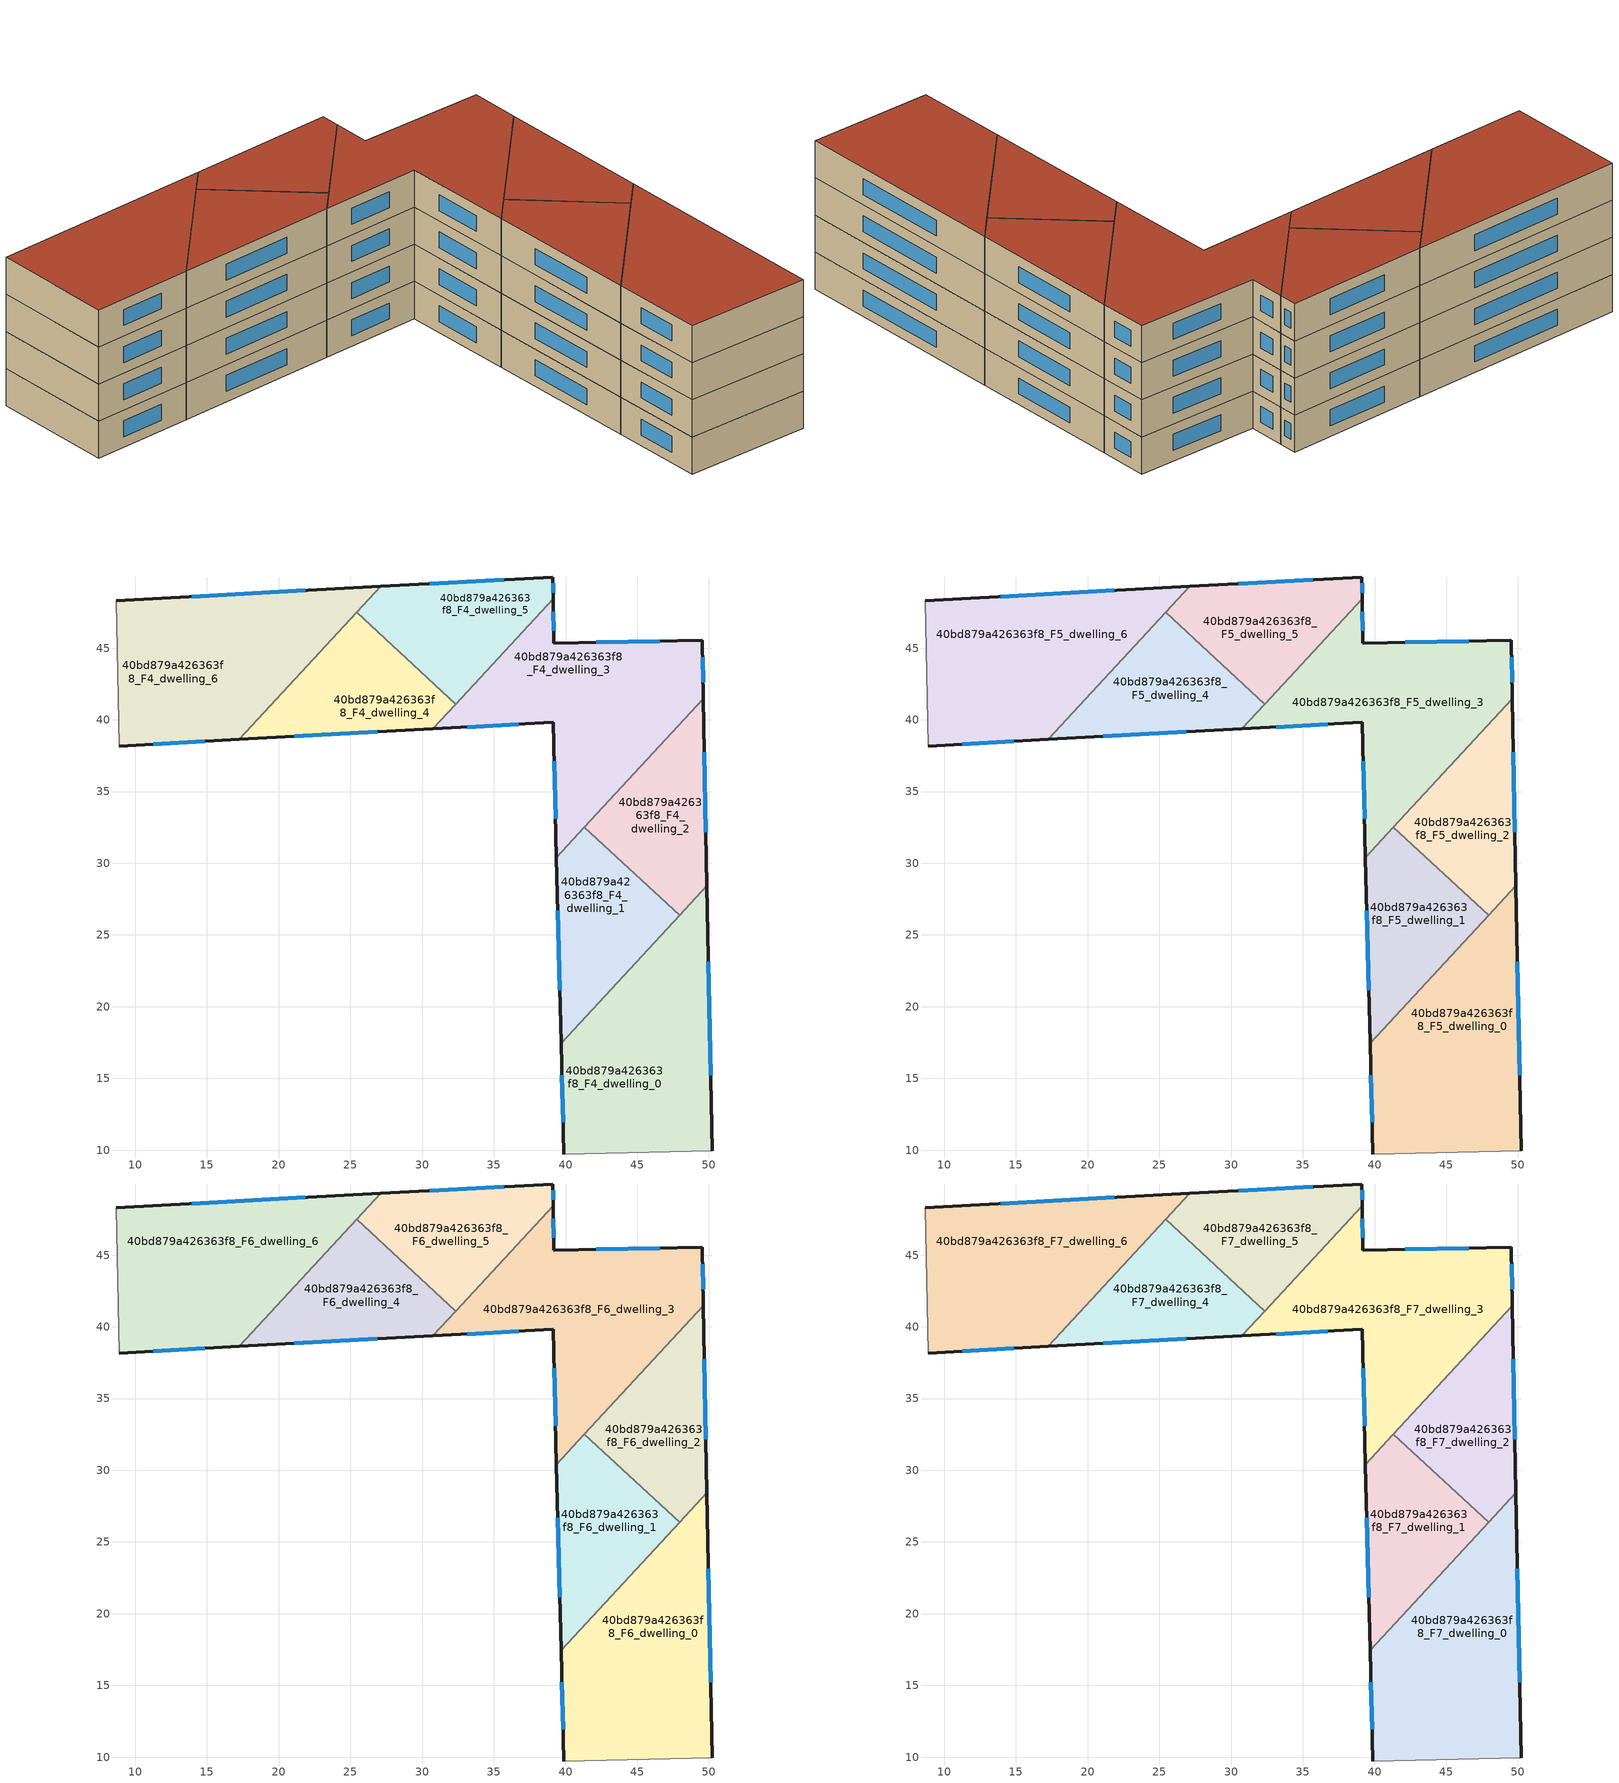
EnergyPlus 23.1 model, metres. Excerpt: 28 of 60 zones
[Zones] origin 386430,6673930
40bd879a426363f8_F4_dwelling_0
 floor to 40bd879a426363f8_F3_dwelling_0 (EU_floor_Construction): 50.15,13.27 50.22,9.95 39.88,9.73 39.69,17.44 42.44,20.41 z12
 floor to 40bd879a426363f8_F3_dwelling_1 (EU_floor_Construction): 49.86,28.43 50.15,13.27 42.44,20.41 z12
 wall outside (EU_wall_Construction): 50.22,9.95 49.86,28.43 / 39.69,17.44 39.88,9.73 z12:15
 wall adiabatic (EU_wall_Construction): 39.88,9.73 50.22,9.95 z12:15
 wall to 40bd879a426363f8_F4_dwelling_1 (EU_wall_Construction): 47.95,26.36 39.69,17.44 z12:15
 wall to 40bd879a426363f8_F4_dwelling_2 (EU_wall_Construction): 49.86,28.43 47.95,26.36 z12:15
 window (EU_Window_Construction): 50.12,15.23 49.96,23.15 / 39.74,15.24 39.82,11.93 z12.86:14.14
40bd879a426363f8_F4_dwelling_1
 floor adiabatic (EU_floor_Construction): 46.28,27.9 39.61,20.68 39.37,30.4 41.31,32.5 z12
 floor to 40bd879a426363f8_F3_dwelling_0 (EU_floor_Construction): 42.44,20.41 39.69,17.44 39.61,20.68 40.77,21.95 z12
 floor to 40bd879a426363f8_F3_dwelling_1 (EU_floor_Construction): 47.95,26.36 42.44,20.41 40.77,21.95 46.28,27.9 z12
 wall outside (EU_wall_Construction): 39.37,30.4 39.69,17.44 z12:15
 wall to 40bd879a426363f8_F4_dwelling_2 (EU_wall_Construction): 47.95,26.36 41.31,32.5 z12:15
 wall to 40bd879a426363f8_F4_dwelling_3 (EU_wall_Construction): 41.31,32.5 39.37,30.4 z12:15
 window (EU_Window_Construction): 39.46,26.69 39.6,21.14 z12.86:14.14
40bd879a426363f8_F4_dwelling_2
 floor to 40bd879a426363f8_F3_dwelling_1 (EU_floor_Construction): 49.8,31.7 49.86,28.43 47.95,26.36 46.28,27.9 z12
 floor adiabatic (EU_floor_Construction): 49.61,41.46 49.86,28.43 49.8,31.7 46.28,27.9 41.31,32.5 z12
 wall outside (EU_wall_Construction): 49.86,28.43 49.61,41.46 z12:15
 wall to 40bd879a426363f8_F4_dwelling_3 (EU_wall_Construction): 49.61,41.46 41.31,32.5 z12:15
 window (EU_Window_Construction): 49.79,32.15 49.68,37.74 z12.86:14.14
40bd879a426363f8_F4_dwelling_3
 floor to 40bd879a426363f8_F3_dwelling_3 (EU_floor_Construction): 49.53,45.54 49.61,41.46 43.67,35.04 40.19,38.26 46.88,45.49 z12
 floor to 40bd879a426363f8_F3_dwelling_5 (EU_floor_Construction): 46.88,45.49 39.2,37.19 39.13,39.82 38.84,39.8 34.7,43.63 39.14,48.43 39.18,45.34 z12
 floor adiabatic (EU_floor_Construction): 43.67,35.04 39.37,30.4 39.2,37.19 40.19,38.26 z12
 floor to 40bd879a426363f8_F3_dwelling_4 (EU_floor_Construction): 38.84,39.8 30.75,39.36 34.7,43.63 z12
 wall outside (EU_wall_Construction): 30.75,39.36 39.13,39.82 39.37,30.4 / 49.61,41.46 49.53,45.54 39.18,45.34 39.14,48.43 z12:15
 wall to 40bd879a426363f8_F4_dwelling_5 (EU_wall_Construction): 39.14,48.43 32.35,41.09 z12:15
 wall to 40bd879a426363f8_F4_dwelling_4 (EU_wall_Construction): 32.35,41.09 30.75,39.36 z12:15
 window (EU_Window_Construction): 39.2,37.13 39.3,33.09 / 33.15,39.49 36.74,39.69 / 39.17,46.23 39.15,47.55 / 46.57,45.49 42.14,45.4 / 49.58,42.63 49.55,44.38 z12.86:14.14
40bd879a426363f8_F4_dwelling_4
 floor to 40bd879a426363f8_F3_dwelling_4 (EU_floor_Construction): 32.35,41.09 30.75,39.36 20.59,38.81 27.15,45.9 z12
 floor to 40bd879a426363f8_F3_dwelling_6 (EU_floor_Construction): 21.48,39.78 20.59,38.81 17.24,38.63 19.77,41.36 z12
 floor adiabatic (EU_floor_Construction): 27.15,45.9 21.48,39.78 19.77,41.36 25.44,47.49 z12
 wall outside (EU_wall_Construction): 17.24,38.63 30.75,39.36 z12:15
 wall to 40bd879a426363f8_F4_dwelling_5 (EU_wall_Construction): 32.35,41.09 25.44,47.49 z12:15
 wall to 40bd879a426363f8_F4_dwelling_6 (EU_wall_Construction): 25.44,47.49 17.24,38.63 z12:15
 window (EU_Window_Construction): 21.1,38.84 26.89,39.15 z12.86:14.14
40bd879a426363f8_F4_dwelling_5
 floor to 40bd879a426363f8_F3_dwelling_5 (EU_floor_Construction): 39.12,49.96 39.14,48.43 34.7,43.63 29.51,48.45 30.47,49.49 z12
 floor to 40bd879a426363f8_F3_dwelling_4 (EU_floor_Construction): 34.7,43.63 32.35,41.09 27.15,45.9 29.51,48.45 z12
 floor adiabatic (EU_floor_Construction): 30.47,49.49 27.15,45.9 25.44,47.49 27.12,49.31 z12
 wall outside (EU_wall_Construction): 39.14,48.43 39.12,49.96 27.12,49.31 z12:15
 wall to 40bd879a426363f8_F4_dwelling_6 (EU_wall_Construction): 27.12,49.31 25.44,47.49 z12:15
 window (EU_Window_Construction): 35.69,49.77 30.55,49.49 / 39.14,48.87 39.13,49.52 z12.86:14.14
40bd879a426363f8_F4_dwelling_6
 floor to 40bd879a426363f8_F3_dwelling_6 (EU_floor_Construction): 19.77,41.36 17.24,38.63 8.89,38.17 8.69,48.3 12.07,48.49 z12
 floor to 40bd879a426363f8_F3_dwelling_7 (EU_floor_Construction): 27.12,49.31 19.77,41.36 12.07,48.49 z12
 wall outside (EU_wall_Construction): 8.89,38.17 17.24,38.63 / 27.12,49.31 8.69,48.3 z12:15
 wall adiabatic (EU_wall_Construction): 8.69,48.3 8.89,38.17 z12:15
 window (EU_Window_Construction): 11.27,38.3 14.85,38.5 / 21.85,49.02 13.96,48.59 z12.86:14.14
40bd879a426363f8_F5_dwelling_0
 floor to 40bd879a426363f8_F4_dwelling_0 (EU_floor_Construction): 49.86,28.43 50.22,9.95 39.88,9.73 39.69,17.44 z15
 wall outside (EU_wall_Construction): 50.22,9.95 49.86,28.43 / 39.69,17.44 39.88,9.73 z15:18
 wall adiabatic (EU_wall_Construction): 39.88,9.73 50.22,9.95 z15:18
 wall to 40bd879a426363f8_F5_dwelling_1 (EU_wall_Construction): 47.95,26.36 39.69,17.44 z15:18
 wall to 40bd879a426363f8_F5_dwelling_2 (EU_wall_Construction): 49.86,28.43 47.95,26.36 z15:18
 window (EU_Window_Construction): 50.12,15.23 49.96,23.15 / 39.74,15.24 39.82,11.93 z15.86:17.14
40bd879a426363f8_F5_dwelling_1
 floor to 40bd879a426363f8_F4_dwelling_1 (EU_floor_Construction): 47.95,26.36 39.69,17.44 39.37,30.4 41.31,32.5 z15
 wall outside (EU_wall_Construction): 39.37,30.4 39.69,17.44 z15:18
 wall to 40bd879a426363f8_F5_dwelling_2 (EU_wall_Construction): 47.95,26.36 41.31,32.5 z15:18
 wall to 40bd879a426363f8_F5_dwelling_3 (EU_wall_Construction): 41.31,32.5 39.37,30.4 z15:18
 window (EU_Window_Construction): 39.46,26.69 39.6,21.14 z15.86:17.14
40bd879a426363f8_F5_dwelling_2
 floor to 40bd879a426363f8_F4_dwelling_2 (EU_floor_Construction): 49.61,41.46 49.86,28.43 47.95,26.36 41.31,32.5 z15
 wall outside (EU_wall_Construction): 49.86,28.43 49.61,41.46 z15:18
 wall to 40bd879a426363f8_F5_dwelling_3 (EU_wall_Construction): 49.61,41.46 41.31,32.5 z15:18
 window (EU_Window_Construction): 49.79,32.15 49.68,37.74 z15.86:17.14
40bd879a426363f8_F5_dwelling_3
 floor to 40bd879a426363f8_F4_dwelling_3 (EU_floor_Construction): 49.53,45.54 49.61,41.46 39.37,30.4 39.13,39.82 30.75,39.36 39.14,48.43 39.18,45.34 z15
 wall outside (EU_wall_Construction): 30.75,39.36 39.13,39.82 39.37,30.4 / 49.61,41.46 49.53,45.54 39.18,45.34 39.14,48.43 z15:18
 wall to 40bd879a426363f8_F5_dwelling_5 (EU_wall_Construction): 39.14,48.43 32.35,41.09 z15:18
 wall to 40bd879a426363f8_F5_dwelling_4 (EU_wall_Construction): 32.35,41.09 30.75,39.36 z15:18
 window (EU_Window_Construction): 39.2,37.13 39.3,33.09 / 33.15,39.49 36.74,39.69 / 39.17,46.23 39.15,47.55 / 46.57,45.49 42.14,45.4 / 49.58,42.63 49.55,44.38 z15.86:17.14
40bd879a426363f8_F5_dwelling_4
 floor to 40bd879a426363f8_F4_dwelling_4 (EU_floor_Construction): 32.35,41.09 30.75,39.36 17.24,38.63 25.44,47.49 z15
 wall outside (EU_wall_Construction): 17.24,38.63 30.75,39.36 z15:18
 wall to 40bd879a426363f8_F5_dwelling_5 (EU_wall_Construction): 32.35,41.09 25.44,47.49 z15:18
 wall to 40bd879a426363f8_F5_dwelling_6 (EU_wall_Construction): 25.44,47.49 17.24,38.63 z15:18
 window (EU_Window_Construction): 21.1,38.84 26.89,39.15 z15.86:17.14
40bd879a426363f8_F5_dwelling_5
 floor to 40bd879a426363f8_F4_dwelling_5 (EU_floor_Construction): 39.12,49.96 39.14,48.43 32.35,41.09 25.44,47.49 27.12,49.31 z15
 wall outside (EU_wall_Construction): 39.14,48.43 39.12,49.96 27.12,49.31 z15:18
 wall to 40bd879a426363f8_F5_dwelling_6 (EU_wall_Construction): 27.12,49.31 25.44,47.49 z15:18
 window (EU_Window_Construction): 35.69,49.77 30.55,49.49 / 39.14,48.87 39.13,49.52 z15.86:17.14
40bd879a426363f8_F5_dwelling_6
 floor to 40bd879a426363f8_F4_dwelling_6 (EU_floor_Construction): 27.12,49.31 17.24,38.63 8.89,38.17 8.69,48.3 z15
 wall outside (EU_wall_Construction): 8.89,38.17 17.24,38.63 / 27.12,49.31 8.69,48.3 z15:18
 wall adiabatic (EU_wall_Construction): 8.69,48.3 8.89,38.17 z15:18
 window (EU_Window_Construction): 11.27,38.3 14.85,38.5 / 21.85,49.02 13.96,48.59 z15.86:17.14
40bd879a426363f8_F6_dwelling_0
 floor to 40bd879a426363f8_F5_dwelling_0 (EU_floor_Construction): 49.86,28.43 50.22,9.95 39.88,9.73 39.69,17.44 z18
 wall outside (EU_wall_Construction): 50.22,9.95 49.86,28.43 / 39.69,17.44 39.88,9.73 z18:21
 wall adiabatic (EU_wall_Construction): 39.88,9.73 50.22,9.95 z18:21
 wall to 40bd879a426363f8_F6_dwelling_1 (EU_wall_Construction): 47.95,26.36 39.69,17.44 z18:21
 wall to 40bd879a426363f8_F6_dwelling_2 (EU_wall_Construction): 49.86,28.43 47.95,26.36 z18:21
 window (EU_Window_Construction): 50.12,15.23 49.96,23.15 / 39.74,15.24 39.82,11.93 z18.86:20.14
40bd879a426363f8_F6_dwelling_1
 floor to 40bd879a426363f8_F5_dwelling_1 (EU_floor_Construction): 47.95,26.36 39.69,17.44 39.37,30.4 41.31,32.5 z18
 wall outside (EU_wall_Construction): 39.37,30.4 39.69,17.44 z18:21
 wall to 40bd879a426363f8_F6_dwelling_2 (EU_wall_Construction): 47.95,26.36 41.31,32.5 z18:21
 wall to 40bd879a426363f8_F6_dwelling_3 (EU_wall_Construction): 41.31,32.5 39.37,30.4 z18:21
 window (EU_Window_Construction): 39.46,26.69 39.6,21.14 z18.86:20.14
40bd879a426363f8_F6_dwelling_2
 floor to 40bd879a426363f8_F5_dwelling_2 (EU_floor_Construction): 49.61,41.46 49.86,28.43 47.95,26.36 41.31,32.5 z18
 wall outside (EU_wall_Construction): 49.86,28.43 49.61,41.46 z18:21
 wall to 40bd879a426363f8_F6_dwelling_3 (EU_wall_Construction): 49.61,41.46 41.31,32.5 z18:21
 window (EU_Window_Construction): 49.79,32.15 49.68,37.74 z18.86:20.14
40bd879a426363f8_F6_dwelling_3
 floor to 40bd879a426363f8_F5_dwelling_3 (EU_floor_Construction): 49.53,45.54 49.61,41.46 39.37,30.4 39.13,39.82 30.75,39.36 39.14,48.43 39.18,45.34 z18
 wall outside (EU_wall_Construction): 30.75,39.36 39.13,39.82 39.37,30.4 / 49.61,41.46 49.53,45.54 39.18,45.34 39.14,48.43 z18:21
 wall to 40bd879a426363f8_F6_dwelling_5 (EU_wall_Construction): 39.14,48.43 32.35,41.09 z18:21
 wall to 40bd879a426363f8_F6_dwelling_4 (EU_wall_Construction): 32.35,41.09 30.75,39.36 z18:21
 window (EU_Window_Construction): 39.2,37.13 39.3,33.09 / 33.15,39.49 36.74,39.69 / 39.17,46.23 39.15,47.55 / 46.57,45.49 42.14,45.4 / 49.58,42.63 49.55,44.38 z18.86:20.14
40bd879a426363f8_F6_dwelling_4
 floor to 40bd879a426363f8_F5_dwelling_4 (EU_floor_Construction): 32.35,41.09 30.75,39.36 17.24,38.63 25.44,47.49 z18
 wall outside (EU_wall_Construction): 17.24,38.63 30.75,39.36 z18:21
 wall to 40bd879a426363f8_F6_dwelling_5 (EU_wall_Construction): 32.35,41.09 25.44,47.49 z18:21
 wall to 40bd879a426363f8_F6_dwelling_6 (EU_wall_Construction): 25.44,47.49 17.24,38.63 z18:21
 window (EU_Window_Construction): 21.1,38.84 26.89,39.15 z18.86:20.14
40bd879a426363f8_F6_dwelling_5
 floor to 40bd879a426363f8_F5_dwelling_5 (EU_floor_Construction): 39.12,49.96 39.14,48.43 32.35,41.09 25.44,47.49 27.12,49.31 z18
 wall outside (EU_wall_Construction): 39.14,48.43 39.12,49.96 27.12,49.31 z18:21
 wall to 40bd879a426363f8_F6_dwelling_6 (EU_wall_Construction): 27.12,49.31 25.44,47.49 z18:21
 window (EU_Window_Construction): 35.69,49.77 30.55,49.49 / 39.14,48.87 39.13,49.52 z18.86:20.14
40bd879a426363f8_F6_dwelling_6
 floor to 40bd879a426363f8_F5_dwelling_6 (EU_floor_Construction): 27.12,49.31 17.24,38.63 8.89,38.17 8.69,48.3 z18
 wall outside (EU_wall_Construction): 8.89,38.17 17.24,38.63 / 27.12,49.31 8.69,48.3 z18:21
 wall adiabatic (EU_wall_Construction): 8.69,48.3 8.89,38.17 z18:21
 window (EU_Window_Construction): 11.27,38.3 14.85,38.5 / 21.85,49.02 13.96,48.59 z18.86:20.14
40bd879a426363f8_F7_dwelling_0
 floor to 40bd879a426363f8_F6_dwelling_0 (EU_floor_Construction): 49.86,28.43 50.22,9.95 39.88,9.73 39.69,17.44 z21
 wall outside (EU_wall_Construction): 50.22,9.95 49.86,28.43 / 39.69,17.44 39.88,9.73 z21:24
 wall adiabatic (EU_wall_Construction): 39.88,9.73 50.22,9.95 z21:24
 wall to 40bd879a426363f8_F7_dwelling_1 (EU_wall_Construction): 47.95,26.36 39.69,17.44 z21:24
 wall to 40bd879a426363f8_F7_dwelling_2 (EU_wall_Construction): 49.86,28.43 47.95,26.36 z21:24
 window (EU_Window_Construction): 50.12,15.23 49.96,23.15 / 39.74,15.24 39.82,11.93 z21.86:23.14
 roof outside (EU_roof_Construction): 50.22,9.95 49.86,28.43 39.69,17.44 39.88,9.73 z24
40bd879a426363f8_F7_dwelling_1
 floor to 40bd879a426363f8_F6_dwelling_1 (EU_floor_Construction): 47.95,26.36 39.69,17.44 39.37,30.4 41.31,32.5 z21
 wall outside (EU_wall_Construction): 39.37,30.4 39.69,17.44 z21:24
 wall to 40bd879a426363f8_F7_dwelling_2 (EU_wall_Construction): 47.95,26.36 41.31,32.5 z21:24
 wall to 40bd879a426363f8_F7_dwelling_3 (EU_wall_Construction): 41.31,32.5 39.37,30.4 z21:24
 window (EU_Window_Construction): 39.46,26.69 39.6,21.14 z21.86:23.14
 roof outside (EU_roof_Construction): 39.69,17.44 47.95,26.36 41.31,32.5 39.37,30.4 z24
40bd879a426363f8_F7_dwelling_2
 floor to 40bd879a426363f8_F6_dwelling_2 (EU_floor_Construction): 49.61,41.46 49.86,28.43 47.95,26.36 41.31,32.5 z21
 wall outside (EU_wall_Construction): 49.86,28.43 49.61,41.46 z21:24
 wall to 40bd879a426363f8_F7_dwelling_3 (EU_wall_Construction): 49.61,41.46 41.31,32.5 z21:24
 window (EU_Window_Construction): 49.79,32.15 49.68,37.74 z21.86:23.14
 roof outside (EU_roof_Construction): 47.95,26.36 49.86,28.43 49.61,41.46 41.31,32.5 z24
40bd879a426363f8_F7_dwelling_3
 floor to 40bd879a426363f8_F6_dwelling_3 (EU_floor_Construction): 49.53,45.54 49.61,41.46 39.37,30.4 39.13,39.82 30.75,39.36 39.14,48.43 39.18,45.34 z21
 wall outside (EU_wall_Construction): 30.75,39.36 39.13,39.82 39.37,30.4 / 49.61,41.46 49.53,45.54 39.18,45.34 39.14,48.43 z21:24
 wall to 40bd879a426363f8_F7_dwelling_5 (EU_wall_Construction): 39.14,48.43 32.35,41.09 z21:24
 wall to 40bd879a426363f8_F7_dwelling_4 (EU_wall_Construction): 32.35,41.09 30.75,39.36 z21:24
 window (EU_Window_Construction): 39.2,37.13 39.3,33.09 / 33.15,39.49 36.74,39.69 / 39.17,46.23 39.15,47.55 / 46.57,45.49 42.14,45.4 / 49.58,42.63 49.55,44.38 z21.86:23.14
 roof outside (EU_roof_Construction): 39.37,30.4 49.61,41.46 49.53,45.54 39.18,45.34 39.14,48.43 30.75,39.36 39.13,39.82 z24
40bd879a426363f8_F7_dwelling_4
 floor to 40bd879a426363f8_F6_dwelling_4 (EU_floor_Construction): 32.35,41.09 30.75,39.36 17.24,38.63 25.44,47.49 z21
 wall outside (EU_wall_Construction): 17.24,38.63 30.75,39.36 z21:24
 wall to 40bd879a426363f8_F7_dwelling_5 (EU_wall_Construction): 32.35,41.09 25.44,47.49 z21:24
 wall to 40bd879a426363f8_F7_dwelling_6 (EU_wall_Construction): 25.44,47.49 17.24,38.63 z21:24
 window (EU_Window_Construction): 21.1,38.84 26.89,39.15 z21.86:23.14
 roof outside (EU_roof_Construction): 30.75,39.36 32.35,41.09 25.44,47.49 17.24,38.63 z24
40bd879a426363f8_F7_dwelling_5
 floor to 40bd879a426363f8_F6_dwelling_5 (EU_floor_Construction): 39.12,49.96 39.14,48.43 32.35,41.09 25.44,47.49 27.12,49.31 z21
 wall outside (EU_wall_Construction): 39.14,48.43 39.12,49.96 27.12,49.31 z21:24
 wall to 40bd879a426363f8_F7_dwelling_6 (EU_wall_Construction): 27.12,49.31 25.44,47.49 z21:24
 window (EU_Window_Construction): 35.69,49.77 30.55,49.49 / 39.14,48.87 39.13,49.52 z21.86:23.14
 roof outside (EU_roof_Construction): 32.35,41.09 39.14,48.43 39.12,49.96 27.12,49.31 25.44,47.49 z24
40bd879a426363f8_F7_dwelling_6
 floor to 40bd879a426363f8_F6_dwelling_6 (EU_floor_Construction): 27.12,49.31 17.24,38.63 8.89,38.17 8.69,48.3 z21
 wall outside (EU_wall_Construction): 8.89,38.17 17.24,38.63 / 27.12,49.31 8.69,48.3 z21:24
 wall adiabatic (EU_wall_Construction): 8.69,48.3 8.89,38.17 z21:24
 window (EU_Window_Construction): 11.27,38.3 14.85,38.5 / 21.85,49.02 13.96,48.59 z21.86:23.14
 roof outside (EU_roof_Construction): 17.24,38.63 27.12,49.31 8.69,48.3 8.89,38.17 z24
[Building]
EU S2 Campaign: North Axis=0; Terrain=City; Solar Distribution=FullExterior
[Site:Location]
Helsinki-Vantaa.AP: Latitude=60.317; Longitude=24.963; Time Zone=2; Elevation=54.6
[SizingPeriod:WeatherFileDays]
AnnualSizingPeriod: Begin Month=1; Begin Day of Month=1; End Month=12; End Day of Month=31; Day of Week for Start Day=Monday; Use Weather File Daylight Saving Period=No; Use Weather File Rain and Snow Indicators=No
[MATERIAL]
EU_InternalMass_Material: Roughness=MediumRough; Thickness=0.1; Conductivity=1; Density=1800; Specific Heat=900; Thermal Absorptance=0.9; Solar Absorptance=0.7; Visible Absorptance=0.7
[MATERIAL:NOMASS] Roughness=MediumRough; Thermal Absorptance=0.9; Solar Absorptance=0.7; Visible Absorptance=0.7
Name | Thermal Resistance
EU_wall_NoMass | 1.10183
EU_roof_NoMass; EU_floor_NoMass | 1.70606
[WINDOWMATERIAL:SIMPLEGLAZINGSYSTEM]
EU_Window_SimpleGlazing: UFactor=3.11035; Solar Heat Gain Coefficient=0.8; Visible Transmittance=0.8
[CONSTRUCTION]
EU_wall_Construction: EU_wall_NoMass
EU_roof_Construction: EU_roof_NoMass
EU_floor_Construction: EU_floor_NoMass
EU_Window_Construction: EU_Window_SimpleGlazing
EU_InternalMass_Construction: EU_InternalMass_Material
[ZONE] Type=1; Multiplier=1; Ceiling Height=autocalculate; Floor Area=autocalculate; Part of Total Floor Area=Yes
Name | Volume
40bd879a426363f8_F4_dwelling_0; 40bd879a426363f8_F5_dwelling_0; 40bd879a426363f8_F6_dwelling_0; 40bd879a426363f8_F7_dwelling_0 | 407.479
40bd879a426363f8_F4_dwelling_1; 40bd879a426363f8_F5_dwelling_1; 40bd879a426363f8_F6_dwelling_1; 40bd879a426363f8_F7_dwelling_1 | 203.728
40bd879a426363f8_F4_dwelling_2; 40bd879a426363f8_F5_dwelling_2; 40bd879a426363f8_F6_dwelling_2; 40bd879a426363f8_F7_dwelling_2 | 203.742
40bd879a426363f8_F4_dwelling_3; 40bd879a426363f8_F5_dwelling_3; 40bd879a426363f8_F6_dwelling_3; 40bd879a426363f8_F7_dwelling_3 | 407.465
40bd879a426363f8_F4_dwelling_4; 40bd879a426363f8_F5_dwelling_4; 40bd879a426363f8_F6_dwelling_4; 40bd879a426363f8_F7_dwelling_4 | 203.736
40bd879a426363f8_F4_dwelling_5; 40bd879a426363f8_F5_dwelling_5; 40bd879a426363f8_F6_dwelling_5; 40bd879a426363f8_F7_dwelling_5 | 203.758
40bd879a426363f8_F4_dwelling_6; 40bd879a426363f8_F5_dwelling_6; 40bd879a426363f8_F6_dwelling_6; 40bd879a426363f8_F7_dwelling_6 | 407.437
[INTERNALMASS] Construction=EU_InternalMass_Construction
Name | Zone or ZoneList | Surface Area
40bd879a426363f8_F4_dwelling_0_EU_InternalMass | 40bd879a426363f8_F4_dwelling_0 | 135.827
40bd879a426363f8_F4_dwelling_1_EU_InternalMass | 40bd879a426363f8_F4_dwelling_1 | 67.9093
40bd879a426363f8_F4_dwelling_2_EU_InternalMass | 40bd879a426363f8_F4_dwelling_2 | 67.9139
40bd879a426363f8_F4_dwelling_3_EU_InternalMass | 40bd879a426363f8_F4_dwelling_3 | 135.822
40bd879a426363f8_F4_dwelling_4_EU_InternalMass | 40bd879a426363f8_F4_dwelling_4 | 67.9118
40bd879a426363f8_F4_dwelling_5_EU_InternalMass | 40bd879a426363f8_F4_dwelling_5 | 67.9191
40bd879a426363f8_F4_dwelling_6_EU_InternalMass | 40bd879a426363f8_F4_dwelling_6 | 135.812
40bd879a426363f8_F5_dwelling_0_EU_InternalMass | 40bd879a426363f8_F5_dwelling_0 | 135.827
40bd879a426363f8_F5_dwelling_1_EU_InternalMass | 40bd879a426363f8_F5_dwelling_1 | 67.9093
40bd879a426363f8_F5_dwelling_2_EU_InternalMass | 40bd879a426363f8_F5_dwelling_2 | 67.9139
40bd879a426363f8_F5_dwelling_3_EU_InternalMass | 40bd879a426363f8_F5_dwelling_3 | 135.822
40bd879a426363f8_F5_dwelling_4_EU_InternalMass | 40bd879a426363f8_F5_dwelling_4 | 67.9118
40bd879a426363f8_F5_dwelling_5_EU_InternalMass | 40bd879a426363f8_F5_dwelling_5 | 67.9191
40bd879a426363f8_F5_dwelling_6_EU_InternalMass | 40bd879a426363f8_F5_dwelling_6 | 135.812
40bd879a426363f8_F6_dwelling_0_EU_InternalMass | 40bd879a426363f8_F6_dwelling_0 | 135.827
40bd879a426363f8_F6_dwelling_1_EU_InternalMass | 40bd879a426363f8_F6_dwelling_1 | 67.9093
40bd879a426363f8_F6_dwelling_2_EU_InternalMass | 40bd879a426363f8_F6_dwelling_2 | 67.9139
40bd879a426363f8_F6_dwelling_3_EU_InternalMass | 40bd879a426363f8_F6_dwelling_3 | 135.822
40bd879a426363f8_F6_dwelling_4_EU_InternalMass | 40bd879a426363f8_F6_dwelling_4 | 67.9118
40bd879a426363f8_F6_dwelling_5_EU_InternalMass | 40bd879a426363f8_F6_dwelling_5 | 67.9191
40bd879a426363f8_F6_dwelling_6_EU_InternalMass | 40bd879a426363f8_F6_dwelling_6 | 135.812
40bd879a426363f8_F7_dwelling_0_EU_InternalMass | 40bd879a426363f8_F7_dwelling_0 | 135.827
40bd879a426363f8_F7_dwelling_1_EU_InternalMass | 40bd879a426363f8_F7_dwelling_1 | 67.9093
40bd879a426363f8_F7_dwelling_2_EU_InternalMass | 40bd879a426363f8_F7_dwelling_2 | 67.9139
40bd879a426363f8_F7_dwelling_3_EU_InternalMass | 40bd879a426363f8_F7_dwelling_3 | 135.822
40bd879a426363f8_F7_dwelling_4_EU_InternalMass | 40bd879a426363f8_F7_dwelling_4 | 67.9118
40bd879a426363f8_F7_dwelling_5_EU_InternalMass | 40bd879a426363f8_F7_dwelling_5 | 67.9191
40bd879a426363f8_F7_dwelling_6_EU_InternalMass | 40bd879a426363f8_F7_dwelling_6 | 135.812
[OTHEREQUIPMENT] Fuel Type=Electricity; Design Level Calculation Method=Watts/Area; Power per Zone Floor Area=1; Fraction Latent=0; Fraction Radiant=0; Fraction Lost=0; Carbon Dioxide Generation Rate=0; EndUse Subcategory=EU_Step8_InternalGains
Name | Zone or ZoneList or Space or SpaceList | Schedule
EU_Step8_InternalGain_40bd879a426363f8_F4_dwelling_0_f000 | 40bd879a426363f8_F4_dwelling_0 | EU_Step8_GainSchedule_40bd879a426363f8_F4_dwelling_0_f000
EU_Step8_InternalGain_40bd879a426363f8_F4_dwelling_1_f000 | 40bd879a426363f8_F4_dwelling_1 | EU_Step8_GainSchedule_40bd879a426363f8_F4_dwelling_1_f000
EU_Step8_InternalGain_40bd879a426363f8_F4_dwelling_2_f000 | 40bd879a426363f8_F4_dwelling_2 | EU_Step8_GainSchedule_40bd879a426363f8_F4_dwelling_2_f000
EU_Step8_InternalGain_40bd879a426363f8_F4_dwelling_3_f000 | 40bd879a426363f8_F4_dwelling_3 | EU_Step8_GainSchedule_40bd879a426363f8_F4_dwelling_3_f000
EU_Step8_InternalGain_40bd879a426363f8_F4_dwelling_4_f000 | 40bd879a426363f8_F4_dwelling_4 | EU_Step8_GainSchedule_40bd879a426363f8_F4_dwelling_4_f000
EU_Step8_InternalGain_40bd879a426363f8_F4_dwelling_5_f000 | 40bd879a426363f8_F4_dwelling_5 | EU_Step8_GainSchedule_40bd879a426363f8_F4_dwelling_5_f000
EU_Step8_InternalGain_40bd879a426363f8_F4_dwelling_6_f000 | 40bd879a426363f8_F4_dwelling_6 | EU_Step8_GainSchedule_40bd879a426363f8_F4_dwelling_6_f000
EU_Step8_InternalGain_40bd879a426363f8_F5_dwelling_0_f000 | 40bd879a426363f8_F5_dwelling_0 | EU_Step8_GainSchedule_40bd879a426363f8_F5_dwelling_0_f000
EU_Step8_InternalGain_40bd879a426363f8_F5_dwelling_1_f000 | 40bd879a426363f8_F5_dwelling_1 | EU_Step8_GainSchedule_40bd879a426363f8_F5_dwelling_1_f000
EU_Step8_InternalGain_40bd879a426363f8_F5_dwelling_2_f000 | 40bd879a426363f8_F5_dwelling_2 | EU_Step8_GainSchedule_40bd879a426363f8_F5_dwelling_2_f000
EU_Step8_InternalGain_40bd879a426363f8_F5_dwelling_3_f000 | 40bd879a426363f8_F5_dwelling_3 | EU_Step8_GainSchedule_40bd879a426363f8_F5_dwelling_3_f000
EU_Step8_InternalGain_40bd879a426363f8_F5_dwelling_4_f000 | 40bd879a426363f8_F5_dwelling_4 | EU_Step8_GainSchedule_40bd879a426363f8_F5_dwelling_4_f000
EU_Step8_InternalGain_40bd879a426363f8_F5_dwelling_5_f000 | 40bd879a426363f8_F5_dwelling_5 | EU_Step8_GainSchedule_40bd879a426363f8_F5_dwelling_5_f000
EU_Step8_InternalGain_40bd879a426363f8_F5_dwelling_6_f000 | 40bd879a426363f8_F5_dwelling_6 | EU_Step8_GainSchedule_40bd879a426363f8_F5_dwelling_6_f000
EU_Step8_InternalGain_40bd879a426363f8_F6_dwelling_0_f000 | 40bd879a426363f8_F6_dwelling_0 | EU_Step8_GainSchedule_40bd879a426363f8_F6_dwelling_0_f000
EU_Step8_InternalGain_40bd879a426363f8_F6_dwelling_1_f000 | 40bd879a426363f8_F6_dwelling_1 | EU_Step8_GainSchedule_40bd879a426363f8_F6_dwelling_1_f000
EU_Step8_InternalGain_40bd879a426363f8_F6_dwelling_2_f000 | 40bd879a426363f8_F6_dwelling_2 | EU_Step8_GainSchedule_40bd879a426363f8_F6_dwelling_2_f000
EU_Step8_InternalGain_40bd879a426363f8_F6_dwelling_3_f000 | 40bd879a426363f8_F6_dwelling_3 | EU_Step8_GainSchedule_40bd879a426363f8_F6_dwelling_3_f000
EU_Step8_InternalGain_40bd879a426363f8_F6_dwelling_4_f000 | 40bd879a426363f8_F6_dwelling_4 | EU_Step8_GainSchedule_40bd879a426363f8_F6_dwelling_4_f000
EU_Step8_InternalGain_40bd879a426363f8_F6_dwelling_5_f000 | 40bd879a426363f8_F6_dwelling_5 | EU_Step8_GainSchedule_40bd879a426363f8_F6_dwelling_5_f000
EU_Step8_InternalGain_40bd879a426363f8_F6_dwelling_6_f000 | 40bd879a426363f8_F6_dwelling_6 | EU_Step8_GainSchedule_40bd879a426363f8_F6_dwelling_6_f000
EU_Step8_InternalGain_40bd879a426363f8_F7_dwelling_0_f000 | 40bd879a426363f8_F7_dwelling_0 | EU_Step8_GainSchedule_40bd879a426363f8_F7_dwelling_0_f000
EU_Step8_InternalGain_40bd879a426363f8_F7_dwelling_1_f000 | 40bd879a426363f8_F7_dwelling_1 | EU_Step8_GainSchedule_40bd879a426363f8_F7_dwelling_1_f000
EU_Step8_InternalGain_40bd879a426363f8_F7_dwelling_2_f000 | 40bd879a426363f8_F7_dwelling_2 | EU_Step8_GainSchedule_40bd879a426363f8_F7_dwelling_2_f000
EU_Step8_InternalGain_40bd879a426363f8_F7_dwelling_3_f000 | 40bd879a426363f8_F7_dwelling_3 | EU_Step8_GainSchedule_40bd879a426363f8_F7_dwelling_3_f000
EU_Step8_InternalGain_40bd879a426363f8_F7_dwelling_4_f000 | 40bd879a426363f8_F7_dwelling_4 | EU_Step8_GainSchedule_40bd879a426363f8_F7_dwelling_4_f000
EU_Step8_InternalGain_40bd879a426363f8_F7_dwelling_5_f000 | 40bd879a426363f8_F7_dwelling_5 | EU_Step8_GainSchedule_40bd879a426363f8_F7_dwelling_5_f000
EU_Step8_InternalGain_40bd879a426363f8_F7_dwelling_6_f000 | 40bd879a426363f8_F7_dwelling_6 | EU_Step8_GainSchedule_40bd879a426363f8_F7_dwelling_6_f000
[ZONEVENTILATION:DESIGNFLOWRATE] Schedule=EU_AlwaysOn; Design Flow Rate Calculation Method=AirChanges/Hour; Air Changes per Hour=0.756316; Ventilation Type=Natural; Fan Pressure Rise=0; Fan Total Efficiency=1; Constant Term Coefficient=1; Temperature Term Coefficient=0; Velocity Term Coefficient=0; Velocity Squared Term Coefficient=0; Minimum Indoor Temperature=-100; Maximum Indoor Temperature=100; Delta Temperature=-100; Minimum Outdoor Temperature=-100; Maximum Outdoor Temperature=100; Maximum Wind Speed=40
Name | Zone or ZoneList or Space or SpaceList
EU_ConstantAir_40bd879a426363f8_F4_dwelling_0 | 40bd879a426363f8_F4_dwelling_0
EU_ConstantAir_40bd879a426363f8_F4_dwelling_1 | 40bd879a426363f8_F4_dwelling_1
EU_ConstantAir_40bd879a426363f8_F4_dwelling_2 | 40bd879a426363f8_F4_dwelling_2
EU_ConstantAir_40bd879a426363f8_F4_dwelling_3 | 40bd879a426363f8_F4_dwelling_3
EU_ConstantAir_40bd879a426363f8_F4_dwelling_4 | 40bd879a426363f8_F4_dwelling_4
EU_ConstantAir_40bd879a426363f8_F4_dwelling_5 | 40bd879a426363f8_F4_dwelling_5
EU_ConstantAir_40bd879a426363f8_F4_dwelling_6 | 40bd879a426363f8_F4_dwelling_6
EU_ConstantAir_40bd879a426363f8_F5_dwelling_0 | 40bd879a426363f8_F5_dwelling_0
EU_ConstantAir_40bd879a426363f8_F5_dwelling_1 | 40bd879a426363f8_F5_dwelling_1
EU_ConstantAir_40bd879a426363f8_F5_dwelling_2 | 40bd879a426363f8_F5_dwelling_2
EU_ConstantAir_40bd879a426363f8_F5_dwelling_3 | 40bd879a426363f8_F5_dwelling_3
EU_ConstantAir_40bd879a426363f8_F5_dwelling_4 | 40bd879a426363f8_F5_dwelling_4
EU_ConstantAir_40bd879a426363f8_F5_dwelling_5 | 40bd879a426363f8_F5_dwelling_5
EU_ConstantAir_40bd879a426363f8_F5_dwelling_6 | 40bd879a426363f8_F5_dwelling_6
EU_ConstantAir_40bd879a426363f8_F6_dwelling_0 | 40bd879a426363f8_F6_dwelling_0
EU_ConstantAir_40bd879a426363f8_F6_dwelling_1 | 40bd879a426363f8_F6_dwelling_1
EU_ConstantAir_40bd879a426363f8_F6_dwelling_2 | 40bd879a426363f8_F6_dwelling_2
EU_ConstantAir_40bd879a426363f8_F6_dwelling_3 | 40bd879a426363f8_F6_dwelling_3
EU_ConstantAir_40bd879a426363f8_F6_dwelling_4 | 40bd879a426363f8_F6_dwelling_4
EU_ConstantAir_40bd879a426363f8_F6_dwelling_5 | 40bd879a426363f8_F6_dwelling_5
EU_ConstantAir_40bd879a426363f8_F6_dwelling_6 | 40bd879a426363f8_F6_dwelling_6
EU_ConstantAir_40bd879a426363f8_F7_dwelling_0 | 40bd879a426363f8_F7_dwelling_0
EU_ConstantAir_40bd879a426363f8_F7_dwelling_1 | 40bd879a426363f8_F7_dwelling_1
EU_ConstantAir_40bd879a426363f8_F7_dwelling_2 | 40bd879a426363f8_F7_dwelling_2
EU_ConstantAir_40bd879a426363f8_F7_dwelling_3 | 40bd879a426363f8_F7_dwelling_3
EU_ConstantAir_40bd879a426363f8_F7_dwelling_4 | 40bd879a426363f8_F7_dwelling_4
EU_ConstantAir_40bd879a426363f8_F7_dwelling_5 | 40bd879a426363f8_F7_dwelling_5
EU_ConstantAir_40bd879a426363f8_F7_dwelling_6 | 40bd879a426363f8_F7_dwelling_6
[HVACTEMPLATE:THERMOSTAT] Constant Heating Setpoint=20; Constant Cooling Setpoint=50
EU_HeatOnly_40bd879a426363f8_F0_dwelling_0; EU_HeatOnly_40bd879a426363f8_F0_dwelling_1; EU_HeatOnly_40bd879a426363f8_F0_dwelling_2; EU_HeatOnly_40bd879a426363f8_F0_dwelling_3; EU_HeatOnly_40bd879a426363f8_F0_dwelling_4; EU_HeatOnly_40bd879a426363f8_F0_dwelling_5; EU_HeatOnly_40bd879a426363f8_F0_dwelling_6; EU_HeatOnly_40bd879a426363f8_F0_dwelling_7; EU_HeatOnly_40bd879a426363f8_F1_dwelling_0; EU_HeatOnly_40bd879a426363f8_F1_dwelling_1; EU_HeatOnly_40bd879a426363f8_F1_dwelling_2; EU_HeatOnly_40bd879a426363f8_F1_dwelling_3; EU_HeatOnly_40bd879a426363f8_F1_dwelling_4; EU_HeatOnly_40bd879a426363f8_F1_dwelling_5; EU_HeatOnly_40bd879a426363f8_F1_dwelling_6; EU_HeatOnly_40bd879a426363f8_F1_dwelling_7; EU_HeatOnly_40bd879a426363f8_F2_dwelling_0; EU_HeatOnly_40bd879a426363f8_F2_dwelling_1; EU_HeatOnly_40bd879a426363f8_F2_dwelling_2; EU_HeatOnly_40bd879a426363f8_F2_dwelling_3; EU_HeatOnly_40bd879a426363f8_F2_dwelling_4; EU_HeatOnly_40bd879a426363f8_F2_dwelling_5; EU_HeatOnly_40bd879a426363f8_F2_dwelling_6; EU_HeatOnly_40bd879a426363f8_F2_dwelling_7; EU_HeatOnly_40bd879a426363f8_F3_dwelling_0; EU_HeatOnly_40bd879a426363f8_F3_dwelling_1; EU_HeatOnly_40bd879a426363f8_F3_dwelling_2; EU_HeatOnly_40bd879a426363f8_F3_dwelling_3; EU_HeatOnly_40bd879a426363f8_F3_dwelling_4; EU_HeatOnly_40bd879a426363f8_F3_dwelling_5; EU_HeatOnly_40bd879a426363f8_F3_dwelling_6; EU_HeatOnly_40bd879a426363f8_F3_dwelling_7; EU_HeatOnly_40bd879a426363f8_F4_dwelling_0; EU_HeatOnly_40bd879a426363f8_F4_dwelling_1; EU_HeatOnly_40bd879a426363f8_F4_dwelling_2; EU_HeatOnly_40bd879a426363f8_F4_dwelling_3; EU_HeatOnly_40bd879a426363f8_F4_dwelling_4; EU_HeatOnly_40bd879a426363f8_F4_dwelling_5; EU_HeatOnly_40bd879a426363f8_F4_dwelling_6; EU_HeatOnly_40bd879a426363f8_F5_dwelling_0; EU_HeatOnly_40bd879a426363f8_F5_dwelling_1; EU_HeatOnly_40bd879a426363f8_F5_dwelling_2; EU_HeatOnly_40bd879a426363f8_F5_dwelling_3; EU_HeatOnly_40bd879a426363f8_F5_dwelling_4; EU_HeatOnly_40bd879a426363f8_F5_dwelling_5; EU_HeatOnly_40bd879a426363f8_F5_dwelling_6; EU_HeatOnly_40bd879a426363f8_F6_dwelling_0; EU_HeatOnly_40bd879a426363f8_F6_dwelling_1; EU_HeatOnly_40bd879a426363f8_F6_dwelling_2; EU_HeatOnly_40bd879a426363f8_F6_dwelling_3; EU_HeatOnly_40bd879a426363f8_F6_dwelling_4; EU_HeatOnly_40bd879a426363f8_F6_dwelling_5; EU_HeatOnly_40bd879a426363f8_F6_dwelling_6; EU_HeatOnly_40bd879a426363f8_F7_dwelling_0; EU_HeatOnly_40bd879a426363f8_F7_dwelling_1; EU_HeatOnly_40bd879a426363f8_F7_dwelling_2; EU_HeatOnly_40bd879a426363f8_F7_dwelling_3; EU_HeatOnly_40bd879a426363f8_F7_dwelling_4; EU_HeatOnly_40bd879a426363f8_F7_dwelling_5; EU_HeatOnly_40bd879a426363f8_F7_dwelling_6
[HVACTEMPLATE:ZONE:IDEALLOADSAIRSYSTEM] System Availability Schedule=EU_AlwaysOn; Maximum Heating Supply Air Temperature=50; Minimum Cooling Supply Air Temperature=13; Maximum Heating Supply Air Humidity Ratio=0.0156; Minimum Cooling Supply Air Humidity Ratio=0.0077; Heating Limit=NoLimit; Cooling Limit=NoLimit; Heating Availability Schedule=EU_AlwaysOn; Cooling Availability Schedule=EU_CoolingOff; Dehumidification Control Type=ConstantSensibleHeatRatio; Cooling Sensible Heat Ratio=0.7; Dehumidification Setpoint=60; Humidification Control Type=None; Humidification Setpoint=30; Outdoor Air Method=None; Outdoor Air Flow Rate per Person=0.00944; Outdoor Air Flow Rate per Zone Floor Area=0; Outdoor Air Flow Rate per Zone=0; Demand Controlled Ventilation Type=None; Outdoor Air Economizer Type=NoEconomizer; Heat Recovery Type=None; Sensible Heat Recovery Effectiveness=0.7; Latent Heat Recovery Effectiveness=0.65
Name | Template Thermostat
40bd879a426363f8_F4_dwelling_0 | EU_HeatOnly_40bd879a426363f8_F4_dwelling_0
40bd879a426363f8_F4_dwelling_1 | EU_HeatOnly_40bd879a426363f8_F4_dwelling_1
40bd879a426363f8_F4_dwelling_2 | EU_HeatOnly_40bd879a426363f8_F4_dwelling_2
40bd879a426363f8_F4_dwelling_3 | EU_HeatOnly_40bd879a426363f8_F4_dwelling_3
40bd879a426363f8_F4_dwelling_4 | EU_HeatOnly_40bd879a426363f8_F4_dwelling_4
40bd879a426363f8_F4_dwelling_5 | EU_HeatOnly_40bd879a426363f8_F4_dwelling_5
40bd879a426363f8_F4_dwelling_6 | EU_HeatOnly_40bd879a426363f8_F4_dwelling_6
40bd879a426363f8_F5_dwelling_0 | EU_HeatOnly_40bd879a426363f8_F5_dwelling_0
40bd879a426363f8_F5_dwelling_1 | EU_HeatOnly_40bd879a426363f8_F5_dwelling_1
40bd879a426363f8_F5_dwelling_2 | EU_HeatOnly_40bd879a426363f8_F5_dwelling_2
40bd879a426363f8_F5_dwelling_3 | EU_HeatOnly_40bd879a426363f8_F5_dwelling_3
40bd879a426363f8_F5_dwelling_4 | EU_HeatOnly_40bd879a426363f8_F5_dwelling_4
40bd879a426363f8_F5_dwelling_5 | EU_HeatOnly_40bd879a426363f8_F5_dwelling_5
40bd879a426363f8_F5_dwelling_6 | EU_HeatOnly_40bd879a426363f8_F5_dwelling_6
40bd879a426363f8_F6_dwelling_0 | EU_HeatOnly_40bd879a426363f8_F6_dwelling_0
40bd879a426363f8_F6_dwelling_1 | EU_HeatOnly_40bd879a426363f8_F6_dwelling_1
40bd879a426363f8_F6_dwelling_2 | EU_HeatOnly_40bd879a426363f8_F6_dwelling_2
40bd879a426363f8_F6_dwelling_3 | EU_HeatOnly_40bd879a426363f8_F6_dwelling_3
40bd879a426363f8_F6_dwelling_4 | EU_HeatOnly_40bd879a426363f8_F6_dwelling_4
40bd879a426363f8_F6_dwelling_5 | EU_HeatOnly_40bd879a426363f8_F6_dwelling_5
40bd879a426363f8_F6_dwelling_6 | EU_HeatOnly_40bd879a426363f8_F6_dwelling_6
40bd879a426363f8_F7_dwelling_0 | EU_HeatOnly_40bd879a426363f8_F7_dwelling_0
40bd879a426363f8_F7_dwelling_1 | EU_HeatOnly_40bd879a426363f8_F7_dwelling_1
40bd879a426363f8_F7_dwelling_2 | EU_HeatOnly_40bd879a426363f8_F7_dwelling_2
40bd879a426363f8_F7_dwelling_3 | EU_HeatOnly_40bd879a426363f8_F7_dwelling_3
40bd879a426363f8_F7_dwelling_4 | EU_HeatOnly_40bd879a426363f8_F7_dwelling_4
40bd879a426363f8_F7_dwelling_5 | EU_HeatOnly_40bd879a426363f8_F7_dwelling_5
40bd879a426363f8_F7_dwelling_6 | EU_HeatOnly_40bd879a426363f8_F7_dwelling_6
[SIZING:ZONE] Zone Cooling Design Supply Air Temperature Input Method=SupplyAirTemperature; Zone Cooling Design Supply Air Temperature=13; Zone Heating Design Supply Air Temperature Input Method=SupplyAirTemperature; Zone Heating Design Supply Air Temperature=50; Zone Cooling Design Supply Air Humidity Ratio=0.008; Zone Heating Design Supply Air Humidity Ratio=0.008; Cooling Design Air Flow Method=DesignDay; Cooling Design Air Flow Rate=0; Cooling Minimum Air Flow per Zone Floor Area=0.000762; Cooling Minimum Air Flow=0; Cooling Minimum Air Flow Fraction=0.2; Heating Design Air Flow Method=DesignDay; Heating Design Air Flow Rate=0; Heating Maximum Air Flow per Zone Floor Area=0.002032; Heating Maximum Air Flow=0.141576; Heating Maximum Air Flow Fraction=0.3; Account for Dedicated Outdoor Air System=No; Dedicated Outdoor Air System Control Strategy=NeutralSupplyAir; Dedicated Outdoor Air Low Setpoint Temperature for Design=autosize; Dedicated Outdoor Air High Setpoint Temperature for Design=autosize; Zone Load Sizing Method=Sensible Load Only No Latent Load; Zone Latent Cooling Design Supply Air Humidity Ratio Input Method=HumidityRatioDifference; Zone Cooling Design Supply Air Humidity Ratio Difference=0.005; Zone Latent Heating Design Supply Air Humidity Ratio Input Method=HumidityRatioDifference; Zone Humidification Design Supply Air Humidity Ratio Difference=0.005
40bd879a426363f8_F4_dwelling_0; 40bd879a426363f8_F4_dwelling_1; 40bd879a426363f8_F4_dwelling_2; 40bd879a426363f8_F4_dwelling_3; 40bd879a426363f8_F4_dwelling_4; 40bd879a426363f8_F4_dwelling_5; 40bd879a426363f8_F4_dwelling_6; 40bd879a426363f8_F5_dwelling_0; 40bd879a426363f8_F5_dwelling_1; 40bd879a426363f8_F5_dwelling_2; 40bd879a426363f8_F5_dwelling_3; 40bd879a426363f8_F5_dwelling_4; 40bd879a426363f8_F5_dwelling_5; 40bd879a426363f8_F5_dwelling_6; 40bd879a426363f8_F6_dwelling_0; 40bd879a426363f8_F6_dwelling_1; 40bd879a426363f8_F6_dwelling_2; 40bd879a426363f8_F6_dwelling_3; 40bd879a426363f8_F6_dwelling_4; 40bd879a426363f8_F6_dwelling_5; 40bd879a426363f8_F6_dwelling_6; 40bd879a426363f8_F7_dwelling_0; 40bd879a426363f8_F7_dwelling_1; 40bd879a426363f8_F7_dwelling_2; 40bd879a426363f8_F7_dwelling_3; 40bd879a426363f8_F7_dwelling_4; 40bd879a426363f8_F7_dwelling_5; 40bd879a426363f8_F7_dwelling_6
[SCHEDULE:CONSTANT]
Name | Hourly Value
EU_AlwaysOn | 1
EU_CoolingOff | 0
[SCHEDULE:FILE] Column Number=1; Rows to Skip at Top=0; Number of Hours of Data=8760; Column Separator=Comma; Interpolate to Timestep=No; Minutes per Item=60; Adjust Schedule for Daylight Savings=Yes
Name | File
EU_Step8_GainSchedule_40bd879a426363f8_F4_dwelling_0_f000 | ../../schedules/40bd879a426363f8/40bd879a426363f8_F4_dwelling_0_f000_gain.csv
EU_Step8_GainSchedule_40bd879a426363f8_F4_dwelling_1_f000 | ../../schedules/40bd879a426363f8/40bd879a426363f8_F4_dwelling_1_f000_gain.csv
EU_Step8_GainSchedule_40bd879a426363f8_F4_dwelling_2_f000 | ../../schedules/40bd879a426363f8/40bd879a426363f8_F4_dwelling_2_f000_gain.csv
EU_Step8_GainSchedule_40bd879a426363f8_F4_dwelling_3_f000 | ../../schedules/40bd879a426363f8/40bd879a426363f8_F4_dwelling_3_f000_gain.csv
EU_Step8_GainSchedule_40bd879a426363f8_F4_dwelling_4_f000 | ../../schedules/40bd879a426363f8/40bd879a426363f8_F4_dwelling_4_f000_gain.csv
EU_Step8_GainSchedule_40bd879a426363f8_F4_dwelling_5_f000 | ../../schedules/40bd879a426363f8/40bd879a426363f8_F4_dwelling_5_f000_gain.csv
EU_Step8_GainSchedule_40bd879a426363f8_F4_dwelling_6_f000 | ../../schedules/40bd879a426363f8/40bd879a426363f8_F4_dwelling_6_f000_gain.csv
EU_Step8_GainSchedule_40bd879a426363f8_F5_dwelling_0_f000 | ../../schedules/40bd879a426363f8/40bd879a426363f8_F5_dwelling_0_f000_gain.csv
EU_Step8_GainSchedule_40bd879a426363f8_F5_dwelling_1_f000 | ../../schedules/40bd879a426363f8/40bd879a426363f8_F5_dwelling_1_f000_gain.csv
EU_Step8_GainSchedule_40bd879a426363f8_F5_dwelling_2_f000 | ../../schedules/40bd879a426363f8/40bd879a426363f8_F5_dwelling_2_f000_gain.csv
EU_Step8_GainSchedule_40bd879a426363f8_F5_dwelling_3_f000 | ../../schedules/40bd879a426363f8/40bd879a426363f8_F5_dwelling_3_f000_gain.csv
EU_Step8_GainSchedule_40bd879a426363f8_F5_dwelling_4_f000 | ../../schedules/40bd879a426363f8/40bd879a426363f8_F5_dwelling_4_f000_gain.csv
EU_Step8_GainSchedule_40bd879a426363f8_F5_dwelling_5_f000 | ../../schedules/40bd879a426363f8/40bd879a426363f8_F5_dwelling_5_f000_gain.csv
EU_Step8_GainSchedule_40bd879a426363f8_F5_dwelling_6_f000 | ../../schedules/40bd879a426363f8/40bd879a426363f8_F5_dwelling_6_f000_gain.csv
EU_Step8_GainSchedule_40bd879a426363f8_F6_dwelling_0_f000 | ../../schedules/40bd879a426363f8/40bd879a426363f8_F6_dwelling_0_f000_gain.csv
EU_Step8_GainSchedule_40bd879a426363f8_F6_dwelling_1_f000 | ../../schedules/40bd879a426363f8/40bd879a426363f8_F6_dwelling_1_f000_gain.csv
EU_Step8_GainSchedule_40bd879a426363f8_F6_dwelling_2_f000 | ../../schedules/40bd879a426363f8/40bd879a426363f8_F6_dwelling_2_f000_gain.csv
EU_Step8_GainSchedule_40bd879a426363f8_F6_dwelling_3_f000 | ../../schedules/40bd879a426363f8/40bd879a426363f8_F6_dwelling_3_f000_gain.csv
EU_Step8_GainSchedule_40bd879a426363f8_F6_dwelling_4_f000 | ../../schedules/40bd879a426363f8/40bd879a426363f8_F6_dwelling_4_f000_gain.csv
EU_Step8_GainSchedule_40bd879a426363f8_F6_dwelling_5_f000 | ../../schedules/40bd879a426363f8/40bd879a426363f8_F6_dwelling_5_f000_gain.csv
EU_Step8_GainSchedule_40bd879a426363f8_F6_dwelling_6_f000 | ../../schedules/40bd879a426363f8/40bd879a426363f8_F6_dwelling_6_f000_gain.csv
EU_Step8_GainSchedule_40bd879a426363f8_F7_dwelling_0_f000 | ../../schedules/40bd879a426363f8/40bd879a426363f8_F7_dwelling_0_f000_gain.csv
EU_Step8_GainSchedule_40bd879a426363f8_F7_dwelling_1_f000 | ../../schedules/40bd879a426363f8/40bd879a426363f8_F7_dwelling_1_f000_gain.csv
EU_Step8_GainSchedule_40bd879a426363f8_F7_dwelling_2_f000 | ../../schedules/40bd879a426363f8/40bd879a426363f8_F7_dwelling_2_f000_gain.csv
EU_Step8_GainSchedule_40bd879a426363f8_F7_dwelling_3_f000 | ../../schedules/40bd879a426363f8/40bd879a426363f8_F7_dwelling_3_f000_gain.csv
EU_Step8_GainSchedule_40bd879a426363f8_F7_dwelling_4_f000 | ../../schedules/40bd879a426363f8/40bd879a426363f8_F7_dwelling_4_f000_gain.csv
EU_Step8_GainSchedule_40bd879a426363f8_F7_dwelling_5_f000 | ../../schedules/40bd879a426363f8/40bd879a426363f8_F7_dwelling_5_f000_gain.csv
EU_Step8_GainSchedule_40bd879a426363f8_F7_dwelling_6_f000 | ../../schedules/40bd879a426363f8/40bd879a426363f8_F7_dwelling_6_f000_gain.csv
